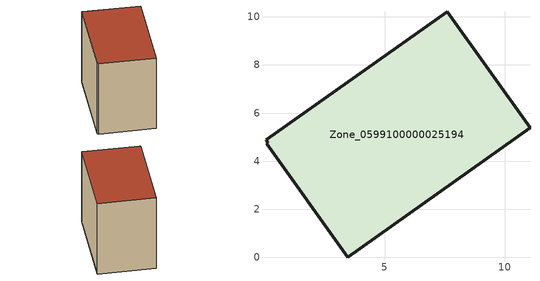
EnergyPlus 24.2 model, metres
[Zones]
Zone_0599100000025194
 floor ground (C_G): 7.6,10.21 11.05,5.39 3.46,0 0.08,4.73 0.14,4.77 0.06,4.88 z0
 wall outside (C_F): 3.46,0 11.05,5.39 7.6,10.21 0.06,4.88 0.14,4.77 0.08,4.73 3.46,0 z0:8.46
 roof outside (C_R): 11.05,5.39 7.6,10.21 0.06,4.88 0.14,4.77 0.08,4.73 3.46,0 z8.46
[BUILDING]
Pand.0599100000025194: North Axis=0; Terrain=City; Loads Convergence Tolerance Value=0.04; Temperature Convergence Tolerance Value=0.4; Solar Distribution=FullExterior; Maximum Number of Warmup Days=25; Minimum Number of Warmup Days=1
[Site:Location]
Rotterdam.The.Hague.AP_ZH_NLD Design_Conditions: Latitude=51.96; Longitude=4.45; Time Zone=1; Elevation=-4.5
[SITE:GROUNDTEMPERATURE:BUILDINGSURFACE]
18, 18, 18, 18, 18, 18, 18, 18, 18, 18, 18, 18
[MATERIAL] Thermal Absorptance=0.9; Solar Absorptance=0.7; Visible Absorptance=0.7
Name | Roughness | Thickness | Conductivity | Density | Specific Heat
G.TC.1975-1991 | MediumSmooth | 0.15 | 0.288461 | 540 | 1210
F.TC.1975-1991 | Rough | 0.3 | 0.230769 | 1920 | 840
R.TC.1975-1991 | MediumRough | 0.2 | 0.153846 | 1500 | 1000
[CONSTRUCTION]
C_G: G.TC.1975-1991
C_F: F.TC.1975-1991
C_R: R.TC.1975-1991
[ZONE]
Zone_0599100000025194: Type=1; Multiplier=1; Ceiling Height=Autocalculate; Volume=Autocalculate; Floor Area=autocalculate; Part of Total Floor Area=Yes
[ZONEINFILTRATION:DESIGNFLOWRATE]
Infil_Zone_0599100000025194: Zone or ZoneList or Space or SpaceList=Zone_0599100000025194; Schedule=AlwaysOn; Design Flow Rate Calculation Method=Flow/Area; Flow Rate per Floor Area=0.003; Constant Term Coefficient=1; Temperature Term Coefficient=0; Velocity Term Coefficient=0; Velocity Squared Term Coefficient=0
[HVACTEMPLATE:ZONE:IDEALLOADSAIRSYSTEM]
Zone_0599100000025194: Maximum Heating Supply Air Temperature=50; Minimum Cooling Supply Air Temperature=13; Maximum Heating Supply Air Humidity Ratio=0.0156; Minimum Cooling Supply Air Humidity Ratio=0.0077; Heating Limit=NoLimit; Cooling Limit=NoLimit; Dehumidification Control Type=ConstantSensibleHeatRatio; Cooling Sensible Heat Ratio=0.7; Dehumidification Setpoint=60; Humidification Control Type=None; Humidification Setpoint=30; Outdoor Air Method=None; Outdoor Air Flow Rate per Person=0.00944; Outdoor Air Flow Rate per Zone Floor Area=0; Outdoor Air Flow Rate per Zone=0; Demand Controlled Ventilation Type=None; Outdoor Air Economizer Type=NoEconomizer; Heat Recovery Type=None; Sensible Heat Recovery Effectiveness=0.7; Latent Heat Recovery Effectiveness=0.65
[ZONECONTROL:THERMOSTAT]
ThermostatControl_Zone_0599100000025194: Zone or ZoneList=Zone_0599100000025194; Control Type Schedule=DualSetpointControlType; Control 1=Thermostat_Zone_0599100000025194; Temperature Difference Between Cutout And Setpoint=0
[THERMOSTATSETPOINT:DUALSETPOINT]
Thermostat_Zone_0599100000025194: Heating Setpoint Temperature Schedule=HeatingSetpoint_Zone_0599100000025194; Cooling Setpoint Temperature Schedule=CoolingSetpoint_Zone_0599100000025194
[SCHEDULE:COMPACT]
HeatingSetpoint_Zone_0599100000025194: Through: 12/31, For: AllDays, Until: 24:00, 21
CoolingSetpoint_Zone_0599100000025194: Through: 12/31, For: AllDays, Until: 24:00, 24
DualSetpointControlType: Through: 12/31, For: AllDays, Until: 24:00, 4
AlwaysOn: Through: 12/31, For: AllDays, Until: 24:00, 1
